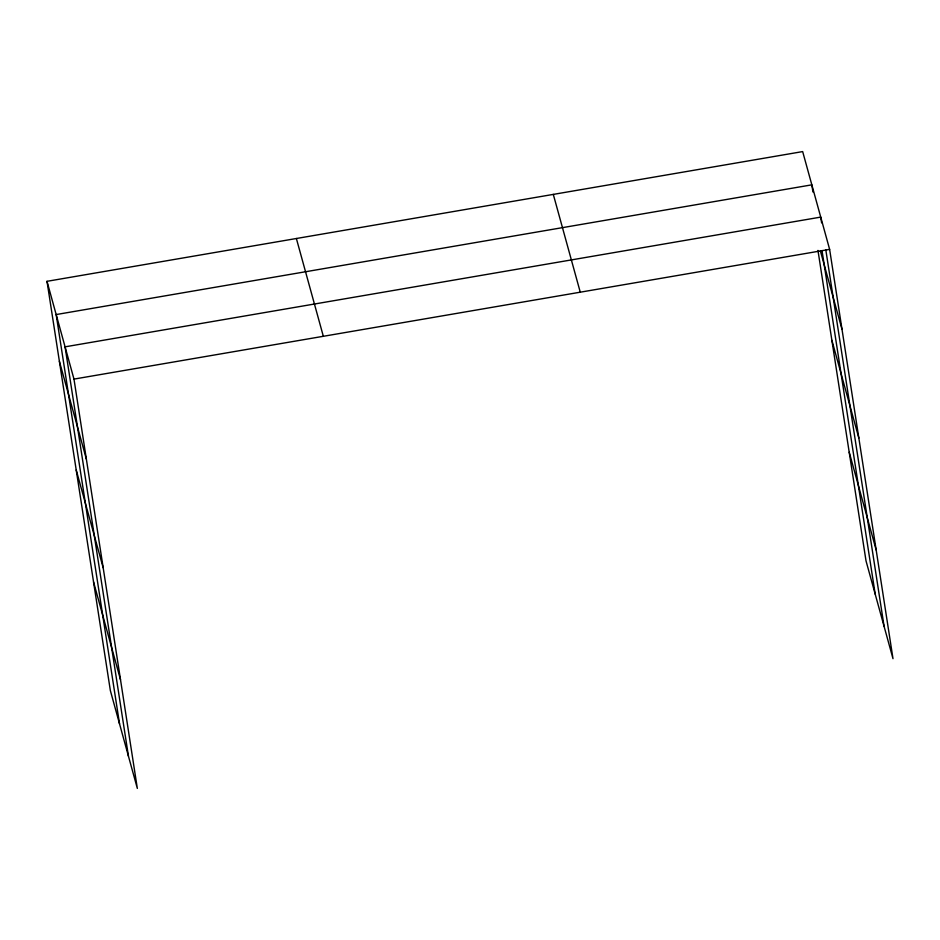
<?xml version="1.0" encoding="UTF-8"?>
<svg xmlns="http://www.w3.org/2000/svg" width="940" height="940" viewBox="0 0 940 940"><rect width="100%" height="100%" fill="white"/><g stroke="black" fill="none" stroke-linecap="round" stroke-linejoin="round"><path stroke-width="1.41" d="M47 281.318L73.978 379.102L137.334 788.413L110.368 690.618L47 281.318L802.666 151.587L829.632 249.382L893 658.682L866.022 560.898L817.965 250.416M73.978 379.102L829.632 249.382M820.397 250.98L842.017 329.376M831.877 340.257L858.843 438.052M849.208 452.222L876.174 550.018M553.296 194.392L580.262 292.187M296.37 238.501L323.337 336.297M59.385 361.312L86.362 459.108M76.21 469.977L103.177 567.772M93.542 581.942L120.508 679.738M821.619 222.827L820.738 217.105L65.072 346.837L128.439 756.136M825.825 249.97L884.093 626.416M812.936 191.983L811.831 184.839L56.165 314.559L119.533 723.87M822.007 250.545L875.199 594.139"/></g></svg>
